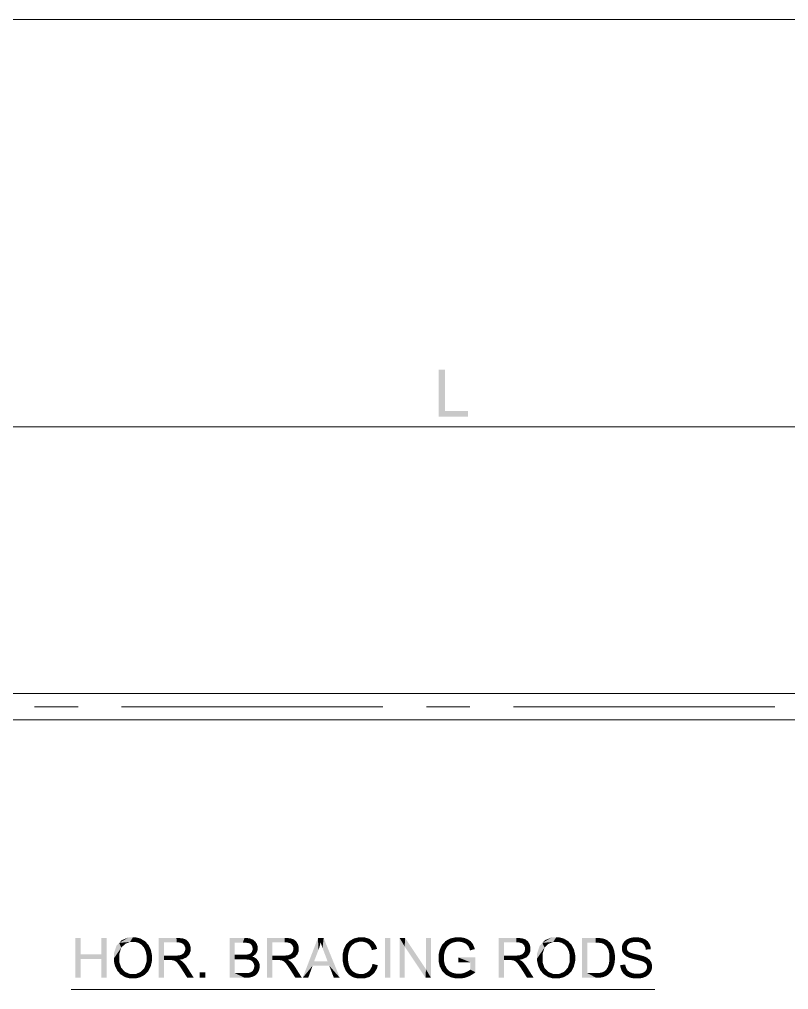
# Model space of a CAD drawing. Header units: millimetres. Extents: x 2 to 579, y 1 to 405.
# Drawn here: x 159.8 to 203.9, y 161.8 to 217.5 of the extents above; entities that cross this region are included whole.
import ezdxf

# ---------------------------------------------------------------- set-up
doc = ezdxf.new("R2010")
doc.units = ezdxf.units.MM
doc.linetypes.add('XKITLINE00', pattern=[0])
doc.layers.add('GraphicObject', color=6, linetype='Continuous', lineweight=0)
doc.layers.add('LinkedObject', color=7, linetype='Continuous', lineweight=0)

# ---------------------------------------------------------------- blocks, each defined once
blk = doc.blocks.new('*A3')
at = {"layer": 'GraphicObject', "color": 3, "linetype": 'XKITLINE00', "lineweight": 0}
blk.add_line((251.502, 217.521), (116.943, 217.521), dxfattribs=at)
blk = doc.blocks.new('*A4')
at = {"layer": 'LinkedObject'}
for points in [[(184.195, 197.418), (183.839, 194.718), (183.839, 197.418)], [(184.195, 195.036), (183.839, 194.718), (184.195, 197.418)], [(183.839, 194.718), (184.195, 195.036), (185.523, 194.718)], [(185.523, 194.718), (184.195, 195.036), (185.523, 195.036)], [(163.285, 163.841), (162.983, 162.494), (162.983, 164.781)], [(163.285, 163.841), (162.983, 164.781), (163.285, 164.781)], [(164.776, 164.781), (164.475, 163.841), (164.475, 164.781)], [(164.475, 163.571), (164.475, 163.841), (164.776, 164.781)], [(164.475, 163.571), (164.776, 164.781), (164.776, 162.494)], [(165.491, 164.498), (165.186, 163.607), (165.339, 164.337)], [(165.613, 164.229), (165.186, 163.607), (165.491, 164.498)], [(165.339, 164.337), (165.186, 163.607), (165.186, 163.892)], [(166.039, 164.82), (165.491, 164.498), (165.644, 164.659)], [(166.281, 164.82), (165.491, 164.498), (166.039, 164.82)], [(166.121, 164.559), (165.491, 164.498), (166.281, 164.82)], [(165.845, 164.449), (165.491, 164.498), (166.121, 164.559)], [(165.491, 164.498), (165.845, 164.449), (165.729, 164.339)], [(165.613, 164.229), (165.491, 164.498), (165.729, 164.339)], [(166.121, 164.559), (166.281, 164.82), (166.282, 164.559)], [(166.281, 164.82), (166.395, 164.559), (166.282, 164.559)], [(166.724, 164.745), (166.281, 164.82), (166.439, 164.82)], [(166.851, 164.669), (166.281, 164.82), (166.724, 164.745)], [(166.599, 164.502), (166.281, 164.82), (166.851, 164.669)], [(166.395, 164.559), (166.281, 164.82), (166.599, 164.502)], [(166.599, 164.502), (166.851, 164.669), (166.69, 164.445)], [(166.851, 164.669), (166.781, 164.388), (166.69, 164.445)], [(166.781, 164.388), (166.851, 164.669), (166.919, 164.226)], [(167.172, 164.383), (166.851, 164.669), (166.978, 164.593)], [(167.239, 164.247), (166.851, 164.669), (167.172, 164.383)], [(166.919, 164.226), (166.851, 164.669), (167.239, 164.247)], [(168.07, 163.773), (167.768, 162.494), (167.768, 164.781)], [(167.768, 164.781), (168.07, 164.53), (168.07, 163.773)], [(168.792, 164.53), (167.768, 164.781), (168.78, 164.781)], [(168.07, 164.53), (167.768, 164.781), (168.792, 164.53)], [(168.78, 164.781), (168.919, 164.53), (168.792, 164.53)], [(169.164, 164.75), (168.78, 164.781), (168.932, 164.781)], [(169.244, 164.72), (168.78, 164.781), (169.164, 164.75)], [(169.105, 164.477), (168.78, 164.781), (169.244, 164.72)], [(168.919, 164.53), (168.78, 164.781), (169.105, 164.477)], [(169.244, 164.72), (169.164, 164.425), (169.105, 164.477)], [(169.323, 164.689), (169.164, 164.425), (169.244, 164.72)], [(169.164, 164.425), (169.323, 164.689), (169.223, 164.373)], [(169.223, 164.373), (169.323, 164.689), (169.498, 164.502)], [(169.498, 164.502), (169.282, 164.239), (169.223, 164.373)], [(169.545, 164.424), (169.282, 164.239), (169.498, 164.502)], [(169.593, 164.252), (169.282, 164.239), (169.545, 164.424)], [(169.498, 164.502), (169.323, 164.689), (169.45, 164.58)], [(171.829, 164.781), (172.131, 163.551), (171.829, 162.494)], [(172.131, 163.821), (172.131, 163.551), (171.829, 164.781)], [(171.829, 164.781), (172.131, 164.511), (172.131, 163.821)], [(172.589, 164.511), (171.829, 164.781), (172.688, 164.781)], [(172.131, 164.511), (171.829, 164.781), (172.589, 164.511)], [(172.589, 164.511), (172.688, 164.781), (172.713, 164.511)], [(172.688, 164.781), (172.887, 164.495), (172.713, 164.511)], [(172.819, 164.781), (172.887, 164.495), (172.688, 164.781)], [(173.029, 164.747), (172.887, 164.495), (172.819, 164.781)], [(172.887, 164.495), (173.029, 164.747), (172.938, 164.479)], [(172.938, 164.479), (173.029, 164.747), (172.989, 164.463)], [(172.989, 164.463), (173.029, 164.747), (173.108, 164.712)], [(173.108, 164.712), (173.067, 164.404), (172.989, 164.463)], [(173.188, 164.677), (173.067, 164.404), (173.108, 164.712)], [(173.312, 164.57), (173.067, 164.404), (173.188, 164.677)], [(173.356, 164.498), (173.067, 164.404), (173.312, 164.57)], [(173.067, 164.404), (173.356, 164.498), (173.094, 164.361)], [(173.356, 164.498), (173.122, 164.318), (173.094, 164.361)], [(173.122, 164.318), (173.356, 164.498), (173.149, 164.218)], [(173.149, 164.218), (173.356, 164.498), (173.446, 164.196)], [(173.446, 164.275), (173.356, 164.498), (173.401, 164.426)], [(173.446, 164.196), (173.356, 164.498), (173.446, 164.275)], [(174.279, 163.773), (173.977, 162.494), (173.977, 164.781)], [(173.977, 164.781), (174.279, 164.53), (174.279, 163.773)], [(175.001, 164.53), (173.977, 164.781), (174.989, 164.781)], [(174.279, 164.53), (173.977, 164.781), (175.001, 164.53)], [(174.989, 164.781), (175.128, 164.53), (175.001, 164.53)], [(175.374, 164.75), (174.989, 164.781), (175.141, 164.781)], [(175.453, 164.72), (174.989, 164.781), (175.374, 164.75)], [(175.314, 164.477), (174.989, 164.781), (175.453, 164.72)], [(175.128, 164.53), (174.989, 164.781), (175.314, 164.477)], [(175.453, 164.72), (175.373, 164.425), (175.314, 164.477)], [(175.532, 164.689), (175.373, 164.425), (175.453, 164.72)], [(175.373, 164.425), (175.532, 164.689), (175.432, 164.373)], [(175.432, 164.373), (175.532, 164.689), (175.707, 164.502)], [(175.707, 164.502), (175.491, 164.239), (175.432, 164.373)], [(175.754, 164.424), (175.491, 164.239), (175.707, 164.502)], [(175.802, 164.252), (175.491, 164.239), (175.754, 164.424)], [(175.707, 164.502), (175.532, 164.689), (175.659, 164.58)], [(176.905, 164.781), (176.935, 164.103), (176.027, 162.494)], [(176.935, 164.103), (176.905, 164.781), (176.974, 164.212)], [(176.974, 164.212), (176.905, 164.781), (177.036, 164.431)], [(177.036, 164.431), (176.905, 164.781), (177.058, 164.541)], [(177.231, 164.781), (177.058, 164.541), (176.905, 164.781)], [(177.058, 164.541), (177.231, 164.781), (177.086, 164.448)], [(177.086, 164.448), (177.231, 164.781), (177.167, 164.21)], [(177.167, 164.21), (177.231, 164.781), (177.221, 164.065)], [(177.221, 164.065), (177.231, 164.781), (177.46, 163.434)], [(177.46, 163.434), (177.231, 164.781), (177.554, 163.187)], [(177.554, 163.187), (177.231, 164.781), (178.163, 162.494)], [(178.524, 164.411), (178.863, 164.372), (178.456, 164.278)], [(178.456, 164.278), (178.863, 164.372), (178.738, 164.202)], [(178.718, 164.613), (178.863, 164.372), (178.524, 164.411)], [(178.844, 164.682), (178.863, 164.372), (178.718, 164.613)], [(178.97, 164.751), (179.26, 164.562), (178.844, 164.682)], [(178.844, 164.682), (179.26, 164.562), (179.04, 164.499)], [(178.863, 164.372), (178.844, 164.682), (178.951, 164.435)], [(178.951, 164.435), (178.844, 164.682), (179.04, 164.499)], [(179.247, 164.82), (179.26, 164.562), (178.97, 164.751)], [(179.398, 164.82), (179.26, 164.562), (179.247, 164.82)], [(179.26, 164.562), (179.398, 164.82), (179.392, 164.562)], [(179.398, 164.82), (179.506, 164.562), (179.392, 164.562)], [(179.858, 164.733), (179.398, 164.82), (179.569, 164.82)], [(179.975, 164.646), (179.398, 164.82), (179.858, 164.733)], [(179.697, 164.505), (179.398, 164.82), (179.975, 164.646)], [(179.506, 164.562), (179.398, 164.82), (179.697, 164.505)], [(179.697, 164.505), (179.975, 164.646), (179.772, 164.448)], [(179.975, 164.646), (179.848, 164.391), (179.772, 164.448)], [(179.848, 164.391), (179.975, 164.646), (179.963, 164.209)], [(179.963, 164.209), (179.975, 164.646), (180.3, 164.154)], [(180.254, 164.313), (179.975, 164.646), (180.091, 164.558)], [(180.3, 164.154), (179.975, 164.646), (180.254, 164.313)], [(181.064, 164.781), (180.762, 162.494), (180.762, 164.781)], [(181.064, 162.494), (180.762, 162.494), (181.064, 164.781)], [(181.595, 164.781), (181.885, 164.29), (181.595, 162.494)], [(181.885, 164.29), (181.595, 164.781), (181.905, 164.781)], [(181.885, 164.29), (181.905, 164.781), (183.084, 162.494)], [(183.084, 162.494), (181.905, 164.781), (183.104, 162.986)], [(183.394, 164.781), (183.104, 162.986), (183.104, 164.781)], [(183.394, 162.494), (183.104, 162.986), (183.394, 164.781)], [(184.368, 164.68), (183.966, 164.25), (184.237, 164.61)], [(184.538, 164.467), (183.966, 164.25), (184.368, 164.68)], [(184.237, 164.61), (183.966, 164.25), (184.036, 164.395)], [(184.416, 164.384), (183.966, 164.25), (184.538, 164.467)], [(184.369, 164.332), (183.966, 164.25), (184.416, 164.384)], [(184.323, 164.281), (183.966, 164.25), (184.369, 164.332)], [(184.801, 164.82), (184.368, 164.68), (184.499, 164.75)], [(184.869, 164.562), (184.368, 164.68), (184.801, 164.82)], [(184.368, 164.68), (184.614, 164.499), (184.538, 164.467)], [(184.614, 164.499), (184.368, 164.68), (184.689, 164.53)], [(184.689, 164.53), (184.368, 164.68), (184.869, 164.562)], [(184.972, 164.562), (184.801, 164.82), (184.972, 164.82)], [(184.869, 164.562), (184.801, 164.82), (184.972, 164.562)], [(184.972, 164.82), (185.059, 164.562), (184.972, 164.562)], [(185.096, 164.82), (185.059, 164.562), (184.972, 164.82)], [(185.059, 164.562), (185.096, 164.82), (185.217, 164.532)], [(185.42, 164.74), (185.096, 164.82), (185.32, 164.78)], [(185.217, 164.532), (185.096, 164.82), (185.42, 164.74)], [(185.217, 164.532), (185.42, 164.74), (185.288, 164.502)], [(185.42, 164.74), (185.359, 164.472), (185.288, 164.502)], [(185.359, 164.472), (185.42, 164.74), (185.468, 164.392)], [(185.678, 164.588), (185.42, 164.74), (185.52, 164.7)], [(185.735, 164.516), (185.42, 164.74), (185.678, 164.588)], [(185.468, 164.392), (185.42, 164.74), (185.735, 164.516)], [(185.468, 164.392), (185.735, 164.516), (185.506, 164.342)], [(185.735, 164.516), (185.544, 164.292), (185.506, 164.342)], [(185.544, 164.292), (185.735, 164.516), (185.608, 164.154)], [(185.608, 164.154), (185.735, 164.516), (185.878, 164.257)], [(185.878, 164.257), (185.735, 164.516), (185.791, 164.444)], [(187.582, 163.773), (187.28, 162.494), (187.28, 164.781)], [(187.28, 164.781), (187.582, 164.53), (187.582, 163.773)], [(188.304, 164.53), (187.28, 164.781), (188.292, 164.781)], [(187.582, 164.53), (187.28, 164.781), (188.304, 164.53)], [(188.292, 164.781), (188.431, 164.53), (188.304, 164.53)], [(188.677, 164.75), (188.292, 164.781), (188.445, 164.781)], [(188.756, 164.72), (188.292, 164.781), (188.677, 164.75)], [(188.617, 164.477), (188.292, 164.781), (188.756, 164.72)], [(188.431, 164.53), (188.292, 164.781), (188.617, 164.477)], [(188.756, 164.72), (188.676, 164.425), (188.617, 164.477)], [(188.836, 164.689), (188.676, 164.425), (188.756, 164.72)], [(188.676, 164.425), (188.836, 164.689), (188.735, 164.373)], [(188.735, 164.373), (188.836, 164.689), (189.01, 164.502)], [(189.01, 164.502), (188.794, 164.239), (188.735, 164.373)], [(189.057, 164.424), (188.794, 164.239), (189.01, 164.502)], [(189.105, 164.252), (188.794, 164.239), (189.057, 164.424)], [(189.01, 164.502), (188.836, 164.689), (188.962, 164.58)], [(189.793, 164.498), (189.487, 163.607), (189.64, 164.337)], [(189.914, 164.229), (189.487, 163.607), (189.793, 164.498)], [(189.64, 164.337), (189.487, 163.607), (189.487, 163.892)], [(190.34, 164.82), (189.793, 164.498), (189.945, 164.659)], [(190.582, 164.82), (189.793, 164.498), (190.34, 164.82)], [(190.422, 164.559), (189.793, 164.498), (190.582, 164.82)], [(190.146, 164.449), (189.793, 164.498), (190.422, 164.559)], [(189.793, 164.498), (190.146, 164.449), (190.03, 164.339)], [(189.914, 164.229), (189.793, 164.498), (190.03, 164.339)], [(190.422, 164.559), (190.582, 164.82), (190.583, 164.559)], [(190.582, 164.82), (190.696, 164.559), (190.583, 164.559)], [(191.025, 164.745), (190.582, 164.82), (190.74, 164.82)], [(191.152, 164.669), (190.582, 164.82), (191.025, 164.745)], [(190.9, 164.502), (190.582, 164.82), (191.152, 164.669)], [(190.696, 164.559), (190.582, 164.82), (190.9, 164.502)], [(190.9, 164.502), (191.152, 164.669), (190.991, 164.445)], [(191.152, 164.669), (191.082, 164.388), (190.991, 164.445)], [(191.082, 164.388), (191.152, 164.669), (191.22, 164.226)], [(191.473, 164.383), (191.152, 164.669), (191.279, 164.593)], [(191.54, 164.247), (191.152, 164.669), (191.473, 164.383)], [(191.22, 164.226), (191.152, 164.669), (191.54, 164.247)], [(192.064, 164.781), (192.366, 164.511), (192.064, 162.494)], [(192.847, 164.511), (192.064, 164.781), (192.851, 164.781)], [(192.366, 164.511), (192.064, 164.781), (192.847, 164.511)], [(192.064, 162.494), (192.366, 164.511), (192.366, 162.764)], [(192.851, 164.781), (192.982, 164.511), (192.847, 164.511)], [(192.985, 164.781), (192.982, 164.511), (192.851, 164.781)], [(192.985, 164.781), (193.177, 164.488), (192.982, 164.511)], [(193.188, 164.765), (193.177, 164.488), (192.985, 164.781)], [(193.258, 164.749), (193.177, 164.488), (193.188, 164.765)], [(193.258, 164.749), (193.238, 164.465), (193.177, 164.488)], [(193.238, 164.465), (193.258, 164.749), (193.322, 164.432)], [(193.524, 164.644), (193.258, 164.749), (193.356, 164.726)], [(193.593, 164.585), (193.258, 164.749), (193.524, 164.644)], [(193.466, 164.303), (193.258, 164.749), (193.593, 164.585)], [(193.322, 164.432), (193.258, 164.749), (193.466, 164.303)], [(193.593, 164.585), (193.524, 164.206), (193.466, 164.303)], [(193.684, 164.508), (193.524, 164.206), (193.593, 164.585)], [(193.819, 164.313), (193.524, 164.206), (193.684, 164.508)], [(194.452, 164.513), (194.353, 164.189), (194.403, 164.438)], [(194.707, 164.402), (194.353, 164.189), (194.452, 164.513)], [(194.403, 164.438), (194.353, 164.189), (194.353, 164.276)], [(194.644, 164.28), (194.353, 164.189), (194.707, 164.402)], [(194.501, 164.589), (194.769, 164.452), (194.452, 164.513)], [(194.452, 164.513), (194.769, 164.452), (194.707, 164.402)], [(194.644, 164.703), (194.769, 164.452), (194.501, 164.589)], [(194.832, 164.502), (194.644, 164.703), (194.738, 164.742)], [(194.769, 164.452), (194.644, 164.703), (194.832, 164.502)], [(194.833, 164.781), (195.032, 164.553), (194.738, 164.742)], [(194.738, 164.742), (195.032, 164.553), (194.832, 164.502)], [(195.042, 164.82), (195.032, 164.553), (194.833, 164.781)], [(195.158, 164.82), (195.032, 164.553), (195.042, 164.82)], [(195.032, 164.553), (195.158, 164.82), (195.169, 164.553)], [(195.158, 164.82), (195.301, 164.553), (195.169, 164.553)], [(195.509, 164.779), (195.158, 164.82), (195.285, 164.82)], [(195.606, 164.738), (195.158, 164.82), (195.509, 164.779)], [(195.5, 164.497), (195.158, 164.82), (195.606, 164.738)], [(195.301, 164.553), (195.158, 164.82), (195.5, 164.497)], [(195.606, 164.738), (195.567, 164.442), (195.5, 164.497)], [(195.703, 164.697), (195.567, 164.442), (195.606, 164.738)], [(195.567, 164.442), (195.703, 164.697), (195.635, 164.386)], [(195.635, 164.386), (195.703, 164.697), (195.904, 164.497)], [(195.904, 164.497), (195.714, 164.222), (195.635, 164.386)], [(195.904, 164.497), (195.703, 164.697), (195.852, 164.577)], [(195.956, 164.417), (195.714, 164.222), (195.904, 164.497)], [(196.012, 164.237), (195.714, 164.222), (195.956, 164.417)], [(163.285, 163.571), (162.983, 162.494), (163.285, 163.841)], [(163.285, 163.841), (164.475, 163.571), (163.285, 163.571)], [(164.475, 163.841), (164.475, 163.571), (163.285, 163.841)], [(165.497, 163.86), (165.186, 163.607), (165.613, 164.229)], [(165.186, 163.607), (165.497, 163.86), (165.497, 163.602)], [(166.919, 164.226), (167.239, 164.247), (166.967, 164.122)], [(167.239, 164.247), (167.014, 164.018), (166.967, 164.122)], [(167.014, 164.018), (167.239, 164.247), (167.061, 163.775)], [(167.061, 163.775), (167.239, 164.247), (167.372, 163.805)], [(167.061, 163.635), (167.372, 163.805), (167.372, 163.634)], [(167.061, 163.775), (167.372, 163.805), (167.061, 163.635)], [(167.372, 163.805), (167.239, 164.247), (167.305, 164.112)], [(168.07, 163.773), (168.07, 163.51), (167.768, 162.494)], [(168.42, 163.51), (168.07, 163.773), (168.719, 163.773)], [(168.07, 163.51), (168.07, 163.773), (168.42, 163.51)], [(168.42, 163.51), (168.719, 163.773), (168.478, 163.51)], [(168.478, 163.51), (168.719, 163.773), (168.563, 163.504)], [(168.563, 163.504), (168.719, 163.773), (168.588, 163.499)], [(168.588, 163.499), (168.719, 163.773), (168.623, 163.49)], [(168.623, 163.49), (168.719, 163.773), (168.692, 163.46)], [(168.692, 163.46), (168.719, 163.773), (168.823, 163.773)], [(168.692, 163.46), (168.823, 163.773), (168.726, 163.438)], [(168.823, 163.773), (168.95, 163.535), (168.726, 163.438)], [(168.985, 163.794), (168.95, 163.535), (168.823, 163.773)], [(168.95, 163.535), (168.985, 163.794), (169.114, 163.558)], [(169.043, 163.816), (169.435, 163.747), (168.985, 163.794)], [(169.357, 163.664), (168.985, 163.794), (169.435, 163.747)], [(169.114, 163.558), (168.985, 163.794), (169.357, 163.664)], [(169.102, 163.837), (169.435, 163.747), (169.043, 163.816)], [(169.435, 163.747), (169.102, 163.837), (169.19, 163.906)], [(169.221, 163.953), (169.435, 163.747), (169.19, 163.906)], [(169.251, 164), (169.435, 163.747), (169.221, 163.953)], [(169.251, 164), (169.593, 164.157), (169.435, 163.747)], [(169.282, 164.103), (169.593, 164.157), (169.251, 164)], [(169.593, 164.157), (169.282, 164.239), (169.593, 164.252)], [(169.282, 164.239), (169.593, 164.157), (169.282, 164.158)], [(169.593, 164.157), (169.282, 164.103), (169.282, 164.158)], [(169.435, 163.747), (169.593, 164.157), (169.514, 163.83)], [(169.514, 163.83), (169.593, 164.157), (169.593, 164.036)], [(172.661, 163.551), (172.131, 163.821), (172.627, 163.821)], [(172.131, 163.551), (172.131, 163.821), (172.661, 163.551)], [(172.771, 163.551), (172.627, 163.821), (172.728, 163.821)], [(172.661, 163.551), (172.627, 163.821), (172.771, 163.551)], [(172.872, 163.834), (173.127, 163.711), (172.728, 163.821)], [(172.728, 163.821), (173.127, 163.711), (172.771, 163.551)], [(172.916, 163.847), (173.207, 163.751), (172.872, 163.834)], [(173.127, 163.711), (172.872, 163.834), (173.207, 163.751)], [(172.974, 163.864), (173.207, 163.751), (172.916, 163.847)], [(173.061, 163.921), (173.207, 163.751), (172.974, 163.864)], [(173.367, 163.92), (173.061, 163.921), (173.12, 164.001)], [(173.327, 163.855), (173.061, 163.921), (173.367, 163.92)], [(173.207, 163.751), (173.061, 163.921), (173.327, 163.855)], [(173.12, 164.001), (173.446, 164.196), (173.367, 163.92)], [(173.149, 164.101), (173.446, 164.196), (173.12, 164.001)], [(173.446, 164.196), (173.149, 164.161), (173.149, 164.218)], [(173.149, 164.161), (173.446, 164.196), (173.149, 164.101)], [(173.367, 163.92), (173.446, 164.196), (173.407, 163.985)], [(173.407, 163.985), (173.446, 164.196), (173.446, 164.123)], [(174.279, 163.773), (174.279, 163.51), (173.977, 162.494)], [(174.629, 163.51), (174.279, 163.773), (174.928, 163.773)], [(174.279, 163.51), (174.279, 163.773), (174.629, 163.51)], [(174.629, 163.51), (174.928, 163.773), (174.687, 163.51)], [(174.687, 163.51), (174.928, 163.773), (174.772, 163.504)], [(174.772, 163.504), (174.928, 163.773), (174.797, 163.499)], [(174.797, 163.499), (174.928, 163.773), (174.832, 163.49)], [(174.832, 163.49), (174.928, 163.773), (174.901, 163.46)], [(174.901, 163.46), (174.928, 163.773), (175.032, 163.773)], [(174.901, 163.46), (175.032, 163.773), (174.935, 163.438)], [(175.032, 163.773), (175.159, 163.535), (174.935, 163.438)], [(175.194, 163.794), (175.159, 163.535), (175.032, 163.773)], [(175.159, 163.535), (175.194, 163.794), (175.323, 163.558)], [(175.252, 163.816), (175.644, 163.747), (175.194, 163.794)], [(175.566, 163.664), (175.194, 163.794), (175.644, 163.747)], [(175.323, 163.558), (175.194, 163.794), (175.566, 163.664)], [(175.311, 163.837), (175.644, 163.747), (175.252, 163.816)], [(175.644, 163.747), (175.311, 163.837), (175.4, 163.906)], [(175.43, 163.953), (175.644, 163.747), (175.4, 163.906)], [(175.46, 164), (175.644, 163.747), (175.43, 163.953)], [(175.46, 164), (175.802, 164.157), (175.644, 163.747)], [(175.491, 164.103), (175.802, 164.157), (175.46, 164)], [(175.802, 164.157), (175.491, 164.239), (175.802, 164.252)], [(175.491, 164.239), (175.802, 164.157), (175.491, 164.158)], [(175.802, 164.157), (175.491, 164.103), (175.491, 164.158)], [(175.644, 163.747), (175.802, 164.157), (175.723, 163.83)], [(175.723, 163.83), (175.802, 164.157), (175.802, 164.036)], [(176.027, 162.494), (176.935, 164.103), (176.683, 163.434)], [(178.667, 163.989), (178.32, 163.834), (178.388, 164.145)], [(178.631, 163.77), (178.32, 163.834), (178.667, 163.989)], [(178.32, 163.834), (178.631, 163.77), (178.32, 163.655)], [(178.32, 163.655), (178.631, 163.77), (178.631, 163.657)], [(178.702, 164.096), (178.388, 164.145), (178.456, 164.278)], [(178.667, 163.989), (178.388, 164.145), (178.702, 164.096)], [(178.702, 164.096), (178.456, 164.278), (178.738, 164.202)], [(179.963, 164.209), (180.3, 164.154), (180.003, 164.084)], [(181.595, 162.494), (181.885, 164.29), (181.885, 162.494)], [(183.966, 164.25), (183.827, 163.794), (183.896, 164.105)], [(184.181, 164), (183.827, 163.794), (183.966, 164.25)], [(184.138, 163.77), (183.827, 163.794), (184.181, 164)], [(183.827, 163.794), (184.138, 163.77), (183.827, 163.627)], [(183.827, 163.627), (184.138, 163.77), (184.138, 163.645)], [(184.251, 164.168), (183.966, 164.25), (184.323, 164.281)], [(183.966, 164.25), (184.251, 164.168), (184.225, 164.106)], [(184.181, 164), (183.966, 164.25), (184.225, 164.106)], [(185.608, 164.154), (185.878, 164.257), (185.634, 164.067)], [(185.634, 164.067), (185.878, 164.257), (185.908, 164.142)], [(187.582, 163.773), (187.582, 163.51), (187.28, 162.494)], [(187.932, 163.51), (187.582, 163.773), (188.231, 163.773)], [(187.582, 163.51), (187.582, 163.773), (187.932, 163.51)], [(187.932, 163.51), (188.231, 163.773), (187.991, 163.51)], [(187.991, 163.51), (188.231, 163.773), (188.075, 163.504)], [(188.075, 163.504), (188.231, 163.773), (188.1, 163.499)], [(188.1, 163.499), (188.231, 163.773), (188.135, 163.49)], [(188.135, 163.49), (188.231, 163.773), (188.204, 163.46)], [(188.204, 163.46), (188.231, 163.773), (188.335, 163.773)], [(188.204, 163.46), (188.335, 163.773), (188.238, 163.438)], [(188.335, 163.773), (188.462, 163.535), (188.238, 163.438)], [(188.497, 163.794), (188.462, 163.535), (188.335, 163.773)], [(188.462, 163.535), (188.497, 163.794), (188.626, 163.558)], [(188.555, 163.816), (188.948, 163.747), (188.497, 163.794)], [(188.869, 163.664), (188.497, 163.794), (188.948, 163.747)], [(188.626, 163.558), (188.497, 163.794), (188.869, 163.664)], [(188.614, 163.837), (188.948, 163.747), (188.555, 163.816)], [(188.948, 163.747), (188.614, 163.837), (188.703, 163.906)], [(188.733, 163.953), (188.948, 163.747), (188.703, 163.906)], [(188.764, 164), (188.948, 163.747), (188.733, 163.953)], [(188.764, 164), (189.105, 164.157), (188.948, 163.747)], [(188.794, 164.103), (189.105, 164.157), (188.764, 164)], [(189.105, 164.157), (188.794, 164.239), (189.105, 164.252)], [(188.794, 164.239), (189.105, 164.157), (188.794, 164.158)], [(189.105, 164.157), (188.794, 164.103), (188.794, 164.158)], [(188.948, 163.747), (189.105, 164.157), (189.026, 163.83)], [(189.026, 163.83), (189.105, 164.157), (189.105, 164.036)], [(189.798, 163.86), (189.487, 163.607), (189.914, 164.229)], [(189.487, 163.607), (189.798, 163.86), (189.798, 163.602)], [(191.22, 164.226), (191.54, 164.247), (191.268, 164.122)], [(191.54, 164.247), (191.315, 164.018), (191.268, 164.122)], [(191.315, 164.018), (191.54, 164.247), (191.362, 163.775)], [(191.362, 163.775), (191.54, 164.247), (191.673, 163.805)], [(191.362, 163.635), (191.673, 163.805), (191.673, 163.634)], [(191.362, 163.775), (191.673, 163.805), (191.362, 163.635)], [(191.673, 163.805), (191.54, 164.247), (191.607, 164.112)], [(193.524, 164.206), (193.819, 164.313), (193.583, 164.11)], [(193.583, 164.11), (193.819, 164.313), (193.864, 164.194)], [(193.864, 164.194), (193.642, 163.834), (193.583, 164.11)], [(193.908, 164.075), (193.642, 163.834), (193.864, 164.194)], [(193.953, 163.803), (193.642, 163.834), (193.908, 164.075)], [(193.953, 163.65), (193.642, 163.834), (193.953, 163.803)], [(193.642, 163.834), (193.953, 163.65), (193.642, 163.655)], [(194.353, 164.189), (194.644, 164.28), (194.644, 164.209)], [(194.644, 164.148), (194.353, 164.189), (194.644, 164.209)], [(194.353, 164.189), (194.644, 164.148), (194.353, 164.111)], [(194.353, 164.111), (194.644, 164.148), (194.394, 163.968)], [(194.394, 163.968), (194.644, 164.148), (194.434, 163.904)], [(194.434, 163.904), (194.644, 164.148), (194.688, 164.046)], [(194.688, 164.046), (194.595, 163.734), (194.434, 163.904)], [(194.434, 163.904), (194.595, 163.734), (194.474, 163.841)], [(194.733, 164.006), (194.595, 163.734), (194.688, 164.046)], [(194.595, 163.734), (194.733, 164.006), (194.677, 163.691)], [(194.677, 163.691), (194.733, 164.006), (194.776, 163.967)], [(194.677, 163.691), (194.776, 163.967), (194.74, 163.658)], [(194.74, 163.658), (194.776, 163.967), (194.96, 163.586)], [(194.96, 163.586), (194.776, 163.967), (195.004, 163.885)], [(194.96, 163.586), (195.004, 163.885), (195.118, 163.548)], [(195.118, 163.548), (195.004, 163.885), (195.189, 163.843)], [(195.118, 163.548), (195.189, 163.843), (195.275, 163.511)], [(195.275, 163.511), (195.189, 163.843), (195.373, 163.802)], [(195.275, 163.511), (195.373, 163.802), (195.479, 163.455)], [(195.479, 163.455), (195.373, 163.802), (195.525, 163.437)], [(195.525, 163.437), (195.373, 163.802), (195.596, 163.41)], [(195.626, 163.729), (195.596, 163.41), (195.373, 163.802)], [(196.016, 164.136), (195.714, 164.222), (196.012, 164.237)], [(195.714, 164.222), (196.016, 164.136), (195.726, 164.113)], [(162.983, 162.494), (163.285, 163.571), (163.285, 162.494)], [(164.475, 163.571), (164.776, 162.494), (164.475, 162.494)], [(165.186, 163.607), (165.497, 163.396), (165.186, 163.457)], [(165.497, 163.396), (165.186, 163.607), (165.497, 163.602)], [(165.186, 163.457), (165.497, 163.396), (165.251, 163.172)], [(165.251, 163.172), (165.497, 163.396), (165.317, 163.037)], [(165.317, 163.037), (165.497, 163.396), (165.608, 163.07)], [(166.951, 163.074), (167.372, 163.634), (167.232, 163.012)], [(167.061, 163.415), (167.372, 163.634), (166.951, 163.074)], [(167.372, 163.634), (167.061, 163.415), (167.061, 163.635)], [(167.232, 163.012), (167.372, 163.634), (167.302, 163.149)], [(167.302, 163.149), (167.372, 163.634), (167.372, 163.46)], [(167.768, 162.494), (168.07, 163.51), (168.07, 162.494)], [(168.726, 163.438), (168.95, 163.535), (168.76, 163.416)], [(168.95, 163.535), (168.837, 163.34), (168.76, 163.416)], [(169.01, 163.506), (168.837, 163.34), (168.95, 163.535)], [(168.837, 163.34), (169.01, 163.506), (168.879, 163.285)], [(168.879, 163.285), (169.01, 163.506), (168.922, 163.231)], [(168.922, 163.231), (169.01, 163.506), (169.132, 163.421)], [(169.132, 163.421), (169.031, 163.073), (168.922, 163.231)], [(169.132, 163.421), (169.01, 163.506), (169.101, 163.449)], [(169.198, 163.36), (169.031, 163.073), (169.132, 163.421)], [(169.323, 163.208), (169.031, 163.073), (169.198, 163.36)], [(171.829, 162.494), (172.131, 163.551), (172.131, 162.764)], [(172.771, 163.551), (173.127, 163.711), (172.938, 163.532)], [(173.127, 163.711), (172.997, 163.513), (172.938, 163.532)], [(172.997, 163.513), (173.127, 163.711), (173.055, 163.494)], [(173.055, 163.494), (173.127, 163.711), (173.146, 163.427)], [(173.389, 163.577), (173.127, 163.711), (173.23, 163.681)], [(173.146, 163.427), (173.127, 163.711), (173.389, 163.577)], [(173.146, 163.427), (173.389, 163.577), (173.179, 163.38)], [(173.179, 163.38), (173.389, 163.577), (173.212, 163.333)], [(173.212, 163.333), (173.389, 163.577), (173.445, 163.504)], [(173.445, 163.504), (173.245, 163.222), (173.212, 163.333)], [(173.5, 163.43), (173.245, 163.222), (173.445, 163.504)], [(173.556, 163.257), (173.245, 163.222), (173.5, 163.43)], [(173.556, 163.157), (173.245, 163.222), (173.556, 163.257)], [(173.245, 163.222), (173.556, 163.157), (173.245, 163.158)], [(173.977, 162.494), (174.279, 163.51), (174.279, 162.494)], [(174.935, 163.438), (175.159, 163.535), (174.969, 163.416)], [(175.159, 163.535), (175.046, 163.34), (174.969, 163.416)], [(175.219, 163.506), (175.046, 163.34), (175.159, 163.535)], [(175.046, 163.34), (175.219, 163.506), (175.089, 163.285)], [(175.089, 163.285), (175.219, 163.506), (175.131, 163.231)], [(175.131, 163.231), (175.219, 163.506), (175.341, 163.421)], [(175.341, 163.421), (175.24, 163.073), (175.131, 163.231)], [(175.341, 163.421), (175.219, 163.506), (175.31, 163.449)], [(175.407, 163.36), (175.24, 163.073), (175.341, 163.421)], [(175.532, 163.208), (175.24, 163.073), (175.407, 163.36)], [(176.597, 163.187), (176.027, 162.494), (176.683, 163.434)], [(176.683, 163.434), (177.554, 163.187), (176.597, 163.187)], [(177.46, 163.434), (177.554, 163.187), (176.683, 163.434)], [(178.631, 163.657), (178.32, 163.491), (178.32, 163.655)], [(178.631, 163.511), (178.32, 163.491), (178.631, 163.657)], [(178.631, 163.511), (178.44, 163.042), (178.32, 163.491)], [(178.32, 163.491), (178.44, 163.042), (178.38, 163.185)], [(178.673, 163.256), (178.44, 163.042), (178.631, 163.511)], [(178.44, 163.042), (178.673, 163.256), (178.716, 163.147)], [(179.887, 162.934), (180.339, 163.22), (179.997, 162.651)], [(180.006, 163.152), (180.339, 163.22), (179.887, 162.934)], [(179.997, 162.651), (180.339, 163.22), (180.121, 162.749)], [(180.339, 163.22), (180.006, 163.152), (180.037, 163.296)], [(180.121, 162.749), (180.339, 163.22), (180.292, 163.033)], [(184.138, 163.492), (183.827, 163.627), (184.138, 163.645)], [(183.827, 163.627), (183.967, 163.017), (183.827, 163.458)], [(184.138, 163.492), (183.967, 163.017), (183.827, 163.627)], [(183.827, 163.458), (183.967, 163.017), (183.897, 163.153)], [(184.19, 163.236), (183.967, 163.017), (184.138, 163.492)], [(183.967, 163.017), (184.19, 163.236), (184.243, 163.133)], [(184.972, 163.661), (185.645, 163.391), (184.972, 163.391)], [(185.942, 163.661), (185.645, 163.391), (184.972, 163.661)], [(185.645, 162.965), (185.942, 163.661), (185.942, 162.813)], [(185.645, 163.391), (185.942, 163.661), (185.645, 162.965)], [(187.28, 162.494), (187.582, 163.51), (187.582, 162.494)], [(188.238, 163.438), (188.462, 163.535), (188.272, 163.416)], [(188.462, 163.535), (188.349, 163.34), (188.272, 163.416)], [(188.522, 163.506), (188.349, 163.34), (188.462, 163.535)], [(188.349, 163.34), (188.522, 163.506), (188.392, 163.285)], [(188.392, 163.285), (188.522, 163.506), (188.434, 163.231)], [(188.434, 163.231), (188.522, 163.506), (188.644, 163.421)], [(188.644, 163.421), (188.544, 163.073), (188.434, 163.231)], [(188.644, 163.421), (188.522, 163.506), (188.613, 163.449)], [(188.71, 163.36), (188.544, 163.073), (188.644, 163.421)], [(188.835, 163.208), (188.544, 163.073), (188.71, 163.36)], [(189.487, 163.607), (189.798, 163.396), (189.487, 163.457)], [(189.798, 163.396), (189.487, 163.607), (189.798, 163.602)], [(189.487, 163.457), (189.798, 163.396), (189.552, 163.172)], [(189.552, 163.172), (189.798, 163.396), (189.618, 163.037)], [(189.618, 163.037), (189.798, 163.396), (189.909, 163.07)], [(191.252, 163.074), (191.673, 163.634), (191.533, 163.012)], [(191.362, 163.415), (191.673, 163.634), (191.252, 163.074)], [(191.673, 163.634), (191.362, 163.415), (191.362, 163.635)], [(191.533, 163.012), (191.673, 163.634), (191.603, 163.149)], [(191.603, 163.149), (191.673, 163.634), (191.673, 163.46)], [(193.892, 163.189), (193.552, 163.123), (193.612, 163.305)], [(193.642, 163.525), (193.953, 163.52), (193.612, 163.305)], [(193.612, 163.305), (193.953, 163.52), (193.892, 163.189)], [(193.953, 163.65), (193.642, 163.525), (193.642, 163.655)], [(193.953, 163.52), (193.642, 163.525), (193.953, 163.65)], [(193.892, 163.189), (193.953, 163.52), (193.923, 163.289)], [(194.565, 163.168), (194.269, 163.228), (194.555, 163.254)], [(194.269, 163.228), (194.394, 162.818), (194.272, 163.114)], [(194.565, 163.168), (194.394, 162.818), (194.269, 163.228)], [(195.695, 163.698), (195.596, 163.41), (195.626, 163.729)], [(195.596, 163.41), (195.695, 163.698), (195.7, 163.342)], [(195.7, 163.342), (195.695, 163.698), (195.794, 163.652)], [(195.7, 163.342), (195.794, 163.652), (195.731, 163.302)], [(195.731, 163.302), (195.794, 163.652), (195.763, 163.262)], [(195.794, 163.652), (195.99, 163.465), (195.763, 163.262)], [(195.763, 163.262), (195.99, 163.465), (195.794, 163.168)], [(195.99, 163.465), (195.794, 163.652), (195.942, 163.535)], [(195.794, 163.168), (195.99, 163.465), (196.037, 163.394)], [(195.794, 163.168), (196.037, 163.394), (195.794, 163.114)], [(195.794, 163.114), (196.037, 163.394), (195.794, 163.061)], [(196.037, 163.394), (196.085, 163.14), (195.794, 163.061)], [(196.085, 163.14), (196.037, 163.394), (196.085, 163.232)], [(165.608, 163.07), (165.575, 162.689), (165.317, 163.037)], [(165.317, 163.037), (165.575, 162.689), (165.382, 162.902)], [(165.719, 162.952), (165.575, 162.689), (165.608, 163.07)], [(165.575, 162.689), (165.719, 162.952), (165.702, 162.611)], [(165.702, 162.611), (165.719, 162.952), (165.831, 162.833)], [(165.831, 162.833), (166.279, 162.455), (165.702, 162.611)], [(166.11, 162.714), (166.279, 162.455), (165.831, 162.833)], [(166.279, 162.455), (166.11, 162.714), (166.277, 162.714)], [(166.448, 162.714), (166.279, 162.455), (166.277, 162.714)], [(166.279, 162.455), (166.448, 162.714), (166.428, 162.455)], [(166.428, 162.455), (166.448, 162.714), (166.705, 162.526)], [(166.834, 162.597), (166.448, 162.714), (166.73, 162.834)], [(166.705, 162.526), (166.448, 162.714), (166.834, 162.597)], [(166.84, 162.954), (166.963, 162.667), (166.73, 162.834)], [(166.73, 162.834), (166.963, 162.667), (166.834, 162.597)], [(167.232, 163.012), (166.84, 162.954), (166.951, 163.074)], [(167.162, 162.875), (166.84, 162.954), (167.232, 163.012)], [(166.963, 162.667), (166.84, 162.954), (167.162, 162.875)], [(169.031, 163.073), (169.323, 163.208), (169.097, 162.97)], [(169.097, 162.97), (169.323, 163.208), (169.382, 163.117)], [(169.097, 162.97), (169.382, 163.117), (169.4, 162.494)], [(169.4, 162.494), (169.382, 163.117), (169.777, 162.494)], [(170.432, 162.815), (170.112, 162.494), (170.112, 162.815)], [(170.432, 162.494), (170.112, 162.494), (170.432, 162.815)], [(172.131, 162.764), (172.701, 162.494), (171.829, 162.494)], [(172.702, 162.764), (172.701, 162.494), (172.131, 162.764)], [(172.702, 162.764), (172.81, 162.494), (172.701, 162.494)], [(172.776, 162.764), (172.81, 162.494), (172.702, 162.764)], [(172.879, 162.77), (172.995, 162.513), (172.776, 162.764)], [(172.776, 162.764), (172.995, 162.513), (172.81, 162.494)], [(172.909, 162.775), (172.995, 162.513), (172.879, 162.77)], [(173.07, 162.533), (172.909, 162.775), (172.961, 162.784)], [(172.995, 162.513), (172.909, 162.775), (173.07, 162.533)], [(173.049, 162.816), (173.32, 162.646), (172.961, 162.784)], [(172.961, 162.784), (173.32, 162.646), (173.07, 162.533)], [(173.084, 162.838), (173.32, 162.646), (173.049, 162.816)], [(173.32, 162.646), (173.084, 162.838), (173.119, 162.859)], [(173.177, 162.923), (173.488, 162.859), (173.119, 162.859)], [(173.119, 162.859), (173.488, 162.859), (173.32, 162.646)], [(173.2, 162.965), (173.488, 162.859), (173.177, 162.923)], [(173.488, 162.859), (173.2, 162.965), (173.222, 163.007)], [(173.222, 163.007), (173.556, 163.157), (173.488, 162.859)], [(173.245, 163.103), (173.556, 163.157), (173.222, 163.007)], [(173.556, 163.157), (173.245, 163.103), (173.245, 163.158)], [(173.32, 162.646), (173.488, 162.859), (173.37, 162.683)], [(173.37, 162.683), (173.488, 162.859), (173.454, 162.79)], [(173.488, 162.859), (173.556, 163.157), (173.522, 162.928)], [(173.522, 162.928), (173.556, 163.157), (173.556, 163.077)], [(175.24, 163.073), (175.532, 163.208), (175.307, 162.97)], [(175.307, 162.97), (175.532, 163.208), (175.591, 163.117)], [(175.307, 162.97), (175.591, 163.117), (175.609, 162.494)], [(175.609, 162.494), (175.591, 163.117), (175.986, 162.494)], [(176.027, 162.494), (176.597, 163.187), (176.346, 162.494)], [(177.554, 163.187), (178.163, 162.494), (177.819, 162.494)], [(178.758, 163.038), (178.44, 163.042), (178.716, 163.147)], [(178.44, 163.042), (178.793, 162.606), (178.501, 162.899)], [(178.758, 163.038), (178.793, 162.606), (178.44, 163.042)], [(178.501, 162.899), (178.793, 162.606), (178.677, 162.681)], [(178.89, 162.875), (178.793, 162.606), (178.758, 163.038)], [(178.793, 162.606), (178.89, 162.875), (178.98, 162.822)], [(179.07, 162.768), (178.793, 162.606), (178.98, 162.822)], [(179.07, 162.768), (179.393, 162.455), (178.793, 162.606)], [(179.264, 162.714), (179.393, 162.455), (179.07, 162.768)], [(179.393, 162.455), (179.264, 162.714), (179.368, 162.714)], [(179.495, 162.714), (179.393, 162.455), (179.368, 162.714)], [(179.495, 162.714), (179.997, 162.651), (179.393, 162.455)], [(179.711, 162.787), (179.997, 162.651), (179.495, 162.714)], [(179.997, 162.651), (179.711, 162.787), (179.799, 162.861)], [(179.887, 162.934), (179.997, 162.651), (179.799, 162.861)], [(183.104, 162.986), (183.394, 162.494), (183.084, 162.494)], [(184.296, 163.03), (183.967, 163.017), (184.243, 163.133)], [(184.296, 163.03), (184.383, 162.6), (183.967, 163.017)], [(183.967, 163.017), (184.383, 162.6), (184.037, 162.881)], [(184.037, 162.881), (184.383, 162.6), (184.245, 162.672)], [(184.449, 162.877), (184.383, 162.6), (184.296, 163.03)], [(184.383, 162.6), (184.449, 162.877), (184.55, 162.827)], [(184.65, 162.778), (184.383, 162.6), (184.55, 162.827)], [(184.65, 162.778), (184.995, 162.455), (184.383, 162.6)], [(184.864, 162.728), (184.995, 162.455), (184.65, 162.778)], [(184.995, 162.455), (184.864, 162.728), (184.977, 162.728)], [(184.977, 162.728), (185.12, 162.455), (184.995, 162.455)], [(185.075, 162.728), (185.12, 162.455), (184.977, 162.728)], [(185.267, 162.765), (185.363, 162.5), (185.075, 162.728)], [(185.075, 162.728), (185.363, 162.5), (185.12, 162.455)], [(185.482, 162.545), (185.267, 162.765), (185.361, 162.803)], [(185.363, 162.5), (185.267, 162.765), (185.482, 162.545)], [(185.454, 162.841), (185.6, 162.59), (185.361, 162.803)], [(185.361, 162.803), (185.6, 162.59), (185.482, 162.545)], [(185.596, 162.922), (185.942, 162.813), (185.454, 162.841)], [(185.454, 162.841), (185.942, 162.813), (185.6, 162.59)], [(185.645, 162.965), (185.942, 162.813), (185.596, 162.922)], [(185.6, 162.59), (185.942, 162.813), (185.831, 162.724)], [(188.544, 163.073), (188.835, 163.208), (188.61, 162.97)], [(188.61, 162.97), (188.835, 163.208), (188.894, 163.117)], [(188.61, 162.97), (188.894, 163.117), (188.912, 162.494)], [(188.912, 162.494), (188.894, 163.117), (189.29, 162.494)], [(189.909, 163.07), (189.876, 162.689), (189.618, 163.037)], [(189.618, 163.037), (189.876, 162.689), (189.683, 162.902)], [(190.02, 162.952), (189.876, 162.689), (189.909, 163.07)], [(189.876, 162.689), (190.02, 162.952), (190.003, 162.611)], [(190.003, 162.611), (190.02, 162.952), (190.132, 162.833)], [(190.132, 162.833), (190.58, 162.455), (190.003, 162.611)], [(190.411, 162.714), (190.58, 162.455), (190.132, 162.833)], [(190.58, 162.455), (190.411, 162.714), (190.578, 162.714)], [(190.749, 162.714), (190.58, 162.455), (190.578, 162.714)], [(190.58, 162.455), (190.749, 162.714), (190.729, 162.455)], [(190.729, 162.455), (190.749, 162.714), (191.007, 162.526)], [(191.135, 162.597), (190.749, 162.714), (191.031, 162.834)], [(191.007, 162.526), (190.749, 162.714), (191.135, 162.597)], [(191.141, 162.954), (191.264, 162.667), (191.031, 162.834)], [(191.031, 162.834), (191.264, 162.667), (191.135, 162.597)], [(191.533, 163.012), (191.141, 162.954), (191.252, 163.074)], [(191.463, 162.875), (191.141, 162.954), (191.533, 163.012)], [(191.264, 162.667), (191.141, 162.954), (191.463, 162.875)], [(192.366, 162.764), (192.889, 162.494), (192.064, 162.494)], [(192.854, 162.764), (192.889, 162.494), (192.366, 162.764)], [(192.854, 162.764), (192.992, 162.494), (192.889, 162.494)], [(192.968, 162.764), (192.992, 162.494), (192.854, 162.764)], [(193.256, 162.533), (192.968, 162.764), (193.145, 162.785)], [(193.176, 162.514), (192.968, 162.764), (193.256, 162.533)], [(192.992, 162.494), (192.968, 162.764), (193.176, 162.514)], [(193.209, 162.806), (193.256, 162.533), (193.145, 162.785)], [(193.274, 162.827), (193.256, 162.533), (193.209, 162.806)], [(193.256, 162.533), (193.274, 162.827), (193.336, 162.553)], [(193.529, 162.648), (193.274, 162.827), (193.376, 162.887)], [(193.472, 162.61), (193.274, 162.827), (193.529, 162.648)], [(193.336, 162.553), (193.274, 162.827), (193.472, 162.61)], [(193.414, 162.925), (193.585, 162.686), (193.376, 162.887)], [(193.376, 162.887), (193.585, 162.686), (193.529, 162.648)], [(193.737, 162.855), (193.414, 162.925), (193.468, 162.979)], [(193.689, 162.79), (193.414, 162.925), (193.737, 162.855)], [(193.585, 162.686), (193.414, 162.925), (193.689, 162.79)], [(193.552, 163.123), (193.737, 162.855), (193.468, 162.979)], [(193.862, 163.088), (193.552, 163.123), (193.892, 163.189)], [(193.784, 162.921), (193.552, 163.123), (193.862, 163.088)], [(193.737, 162.855), (193.552, 163.123), (193.784, 162.921)], [(194.272, 163.114), (194.394, 162.818), (194.335, 162.909)], [(194.612, 163.027), (194.394, 162.818), (194.565, 163.168)], [(194.394, 162.818), (194.612, 163.027), (194.454, 162.727)], [(194.454, 162.727), (194.612, 163.027), (194.618, 162.591)], [(194.649, 162.971), (194.618, 162.591), (194.612, 163.027)], [(194.686, 162.916), (194.618, 162.591), (194.649, 162.971)], [(194.686, 162.916), (194.722, 162.546), (194.618, 162.591)], [(194.8, 162.827), (194.722, 162.546), (194.686, 162.916)], [(194.722, 162.546), (194.8, 162.827), (194.827, 162.501)], [(194.878, 162.793), (194.827, 162.501), (194.8, 162.827)], [(194.956, 162.759), (194.827, 162.501), (194.878, 162.793)], [(194.956, 162.759), (195.087, 162.455), (194.827, 162.501)], [(195.131, 162.725), (195.087, 162.455), (194.956, 162.759)], [(195.131, 162.725), (195.241, 162.455), (195.087, 162.455)], [(195.228, 162.725), (195.241, 162.455), (195.131, 162.725)], [(195.228, 162.725), (195.363, 162.455), (195.241, 162.455)], [(195.314, 162.725), (195.363, 162.455), (195.228, 162.725)], [(195.467, 162.751), (195.681, 162.545), (195.314, 162.725)], [(195.314, 162.725), (195.681, 162.545), (195.363, 162.455)], [(195.533, 162.777), (195.928, 162.715), (195.467, 162.751)], [(195.779, 162.59), (195.467, 162.751), (195.928, 162.715)], [(195.681, 162.545), (195.467, 162.751), (195.779, 162.59)], [(195.599, 162.803), (195.928, 162.715), (195.533, 162.777)], [(195.697, 162.873), (195.98, 162.796), (195.599, 162.803)], [(195.599, 162.803), (195.98, 162.796), (195.928, 162.715)], [(195.73, 162.918), (196.033, 162.877), (195.697, 162.873)], [(195.98, 162.796), (195.697, 162.873), (196.033, 162.877)], [(195.762, 162.963), (196.033, 162.877), (195.73, 162.918)], [(195.762, 162.963), (196.085, 163.14), (196.033, 162.877)], [(195.794, 163.061), (196.085, 163.14), (195.762, 162.963)], [(196.033, 162.877), (196.085, 163.14), (196.085, 163.048)], [(165.702, 162.611), (166.279, 162.455), (165.829, 162.533)], [(165.829, 162.533), (166.279, 162.455), (166.118, 162.455)], [(173.07, 162.533), (173.32, 162.646), (173.145, 162.552)], [(173.145, 162.552), (173.32, 162.646), (173.271, 162.608)], [(178.793, 162.606), (179.393, 162.455), (178.908, 162.531)], [(178.908, 162.531), (179.393, 162.455), (179.209, 162.455)], [(179.393, 162.455), (179.997, 162.651), (179.572, 162.455)], [(179.572, 162.455), (179.997, 162.651), (179.874, 162.553)], [(184.383, 162.6), (184.995, 162.455), (184.521, 162.528)], [(184.521, 162.528), (184.995, 162.455), (184.827, 162.455)], [(190.003, 162.611), (190.58, 162.455), (190.13, 162.533)], [(190.13, 162.533), (190.58, 162.455), (190.419, 162.455)], [(195.363, 162.455), (195.681, 162.545), (195.583, 162.5)]]:
    blk.add_hatch(color=7, dxfattribs=at).paths.add_polyline_path(points, flags=17)
at = {"layer": 'LinkedObject', "color": 1, "linetype": 'XKITLINE00', "lineweight": 0}
blk.add_line((245.919, 194.133), (123.443, 194.133), dxfattribs=at)
at = {"layer": 'LinkedObject', "color": 7, "linetype": 'XKITLINE00', "lineweight": 0}
for p, q in [((140.723, 178.816), (228.639, 178.816)), ((228.639, 177.301), (139.643, 177.301)), ((162.727, 161.818), (165.033, 161.818)), ((165.033, 161.818), (167.516, 161.818)), ((167.516, 161.818), (169.821, 161.818)), ((169.821, 161.818), (170.709, 161.818)), ((170.709, 161.818), (171.596, 161.818)), ((171.596, 161.818), (173.725, 161.818)), ((173.725, 161.818), (176.03, 161.818)), ((176.03, 161.818), (178.16, 161.818)), ((178.16, 161.818), (180.465, 161.818)), ((180.465, 161.818), (181.352, 161.818)), ((181.352, 161.818), (183.657, 161.818)), ((183.657, 161.818), (186.141, 161.818)), ((186.141, 161.818), (187.028, 161.818)), ((187.028, 161.818), (189.334, 161.818)), ((189.334, 161.818), (191.817, 161.818)), ((191.817, 161.818), (194.122, 161.818)), ((194.122, 161.818), (196.252, 161.818))]:
    blk.add_line(p, q, dxfattribs=at)
at = {"layer": 'LinkedObject', "color": 6, "linetype": 'XKITLINE00', "lineweight": 0}
for p, q in [((160.633, 178.059), (163.133, 178.059)), ((165.633, 178.059), (180.633, 178.059)), ((183.133, 178.059), (185.633, 178.059)), ((188.133, 178.059), (203.133, 178.059))]:
    blk.add_line(p, q, dxfattribs=at)

msp = doc.modelspace()

# ---------------------------------------------------------------- block references
at = {"lineweight": 0}
for name in ['*A3', '*A4']:
    msp.add_blockref(name, (0, 0), dxfattribs=at)

doc.saveas('drawing.dxf')
